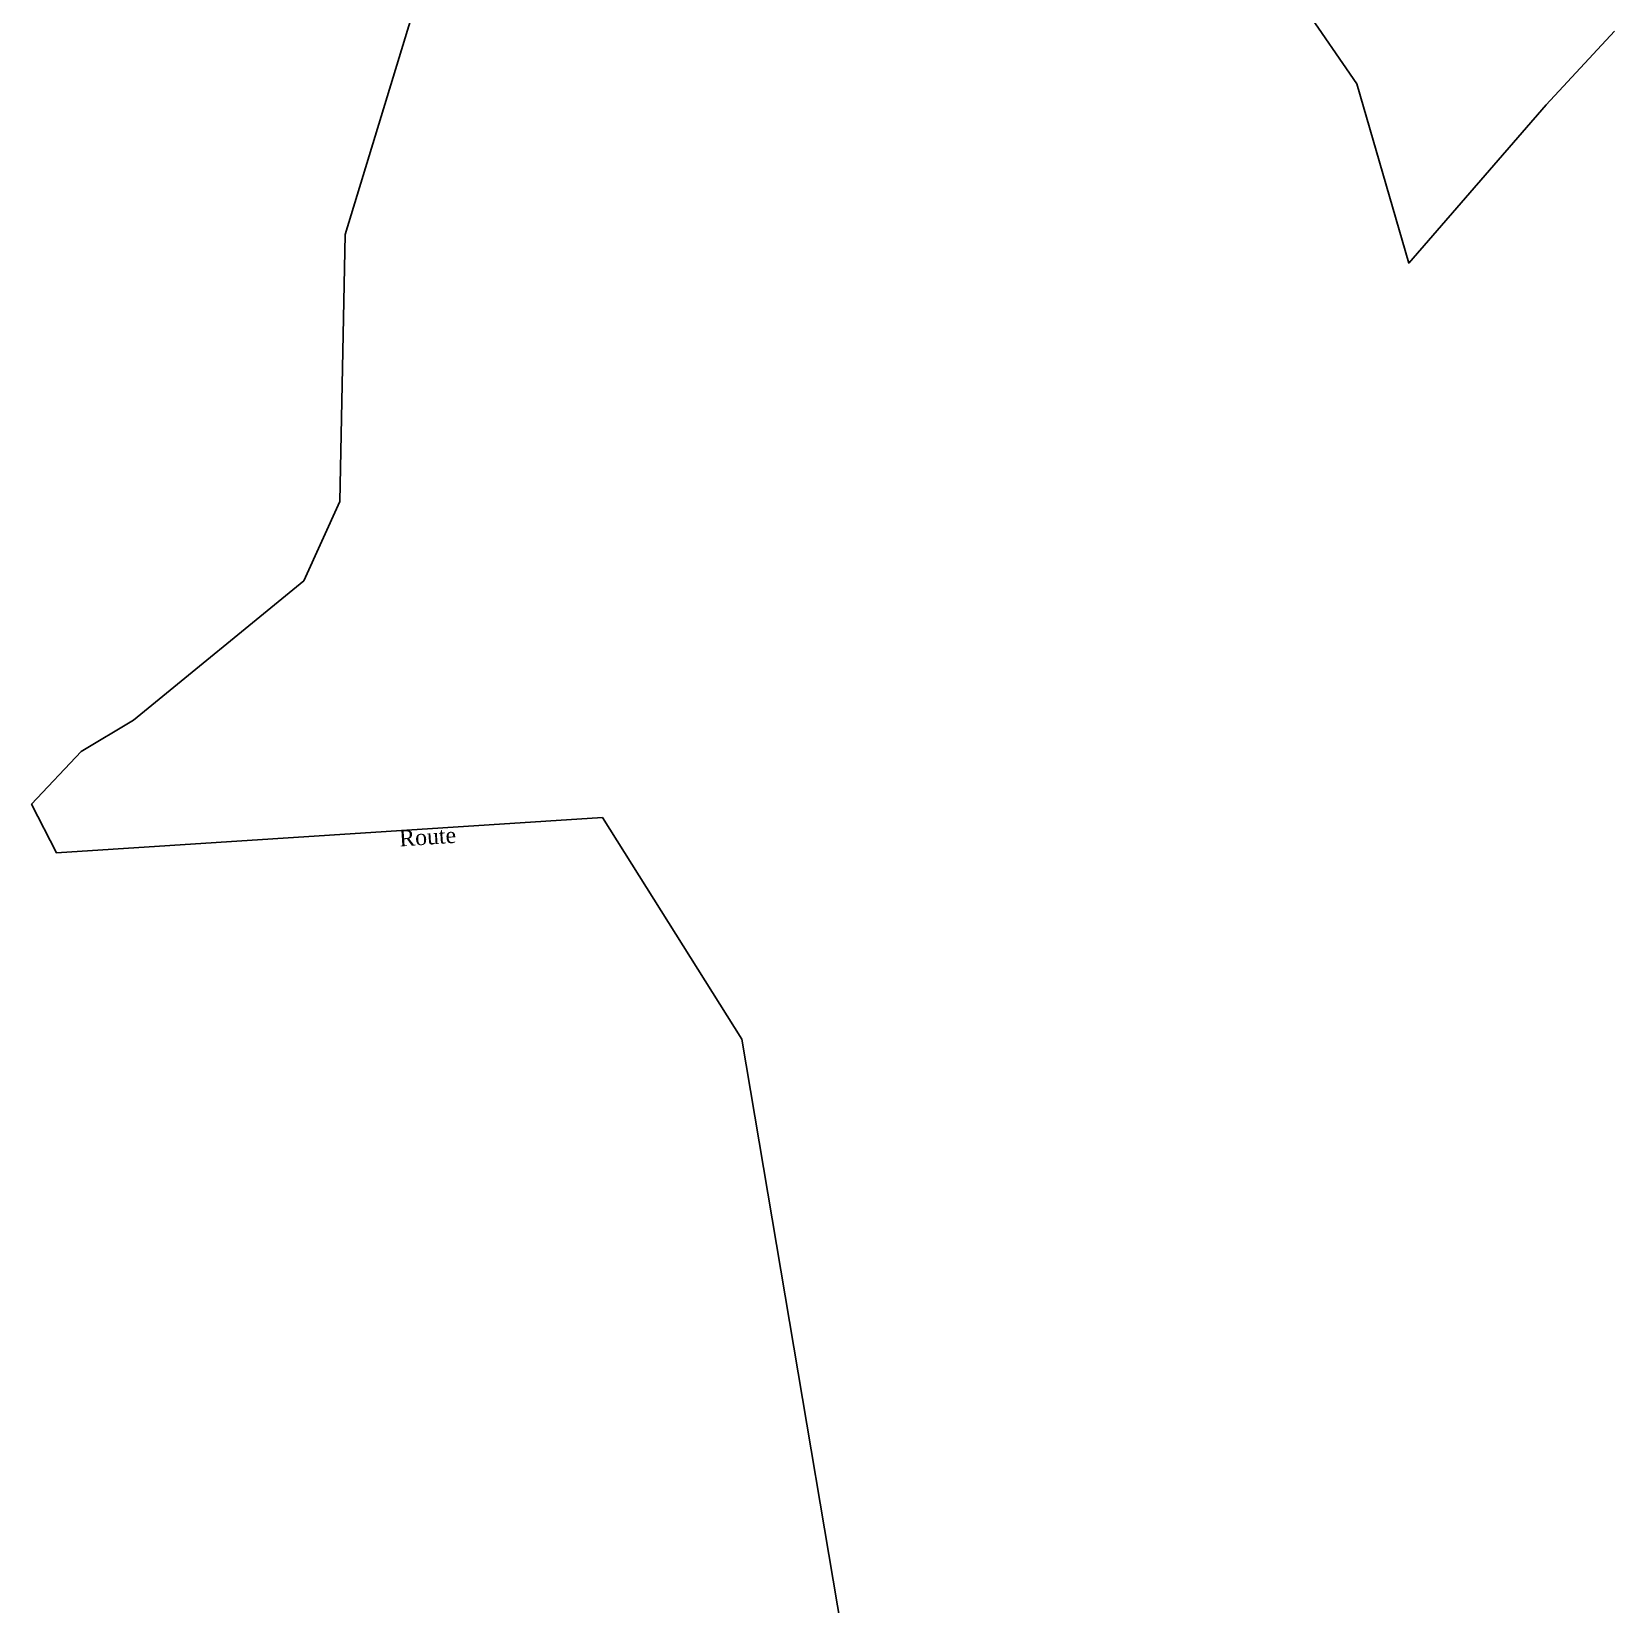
# Model space of a CAD drawing. Extents: x 1208069 to 1208800, y 6151633 to 6153055.
# Drawn here: x 1208104.1 to 1208355, y 6152343.9 to 6152593.2 of the extents above; entities that cross this region are included whole.
import ezdxf

# ---------------------------------------------------------------- set-up
doc = ezdxf.new("R2010")
doc.units = 0
doc.linetypes.add('CONTINU', pattern=[0])
for name, color, linetype in [('1LIEUDIT', 7, 'CONTINU'), ('1PARCELLE', 7, 'CONTINU'), ('1SECTION', 7, 'CONTINU'), ('1SUBDSECT', 7, 'CONTINU'), ('1ZONCOMM', 7, 'CONTINU'), ('3ZONCOMMTEX', 7, 'CONTINU')]:
    doc.layers.add(name, color=color, linetype=linetype)
doc.styles.get("Standard").update_dxf_attribs({"font": 'Times New Roman'})

msp = doc.modelspace()

# ---------------------------------------------------------------- linework, layer by layer
at = {"layer": '1LIEUDIT'}
msp.add_lwpolyline([(1208354.96, 6152593.21), (1208344.14, 6152581.55), (1208322.37, 6152556.47), (1208314.12, 6152584.87), (1208305.82, 6152596.95)], dxfattribs=at)
at = {"layer": '1PARCELLE'}
msp.add_lwpolyline([(1208354.96, 6152593.21), (1208344.14, 6152581.55), (1208322.37, 6152556.47), (1208314.12, 6152584.87), (1208305.82, 6152596.95)], dxfattribs=at)
at = {"layer": '1SECTION'}
msp.add_lwpolyline([(1208354.96, 6152593.21), (1208344.14, 6152581.55), (1208322.37, 6152556.47), (1208314.12, 6152584.87), (1208305.82, 6152596.95)], dxfattribs=at)
at = {"layer": '1SUBDSECT'}
msp.add_lwpolyline([(1208354.96, 6152593.21), (1208344.14, 6152581.55), (1208322.37, 6152556.47), (1208314.12, 6152584.87), (1208305.82, 6152596.95)], dxfattribs=at)
at = {"layer": '1ZONCOMM'}
msp.add_lwpolyline([(1208272.68, 6152631.04), (1208208.5, 6152637.02), (1208181.3, 6152628.23), (1208168.05, 6152607.79), (1208153.74, 6152561.02), (1208152.89, 6152518.7), (1208147.2, 6152506.13), (1208120.21, 6152484.03), (1208111.92, 6152479.06), (1208104.06, 6152470.73), (1208108.02, 6152463), (1208194.54, 6152468.61), (1208216.65, 6152433.51), (1208240.06, 6152294.89)], dxfattribs=at)
msp.add_lwpolyline([(1208272.68, 6152631.04), (1208208.5, 6152637.02), (1208181.3, 6152628.23), (1208168.05, 6152607.79), (1208153.74, 6152561.02), (1208152.89, 6152518.7), (1208147.2, 6152506.13), (1208120.21, 6152484.03), (1208111.92, 6152479.06), (1208104.06, 6152470.73), (1208108.02, 6152463), (1208194.54, 6152468.61), (1208216.65, 6152433.51), (1208240.06, 6152294.89)], dxfattribs=at)
msp.add_lwpolyline([(1208272.68, 6152631.04), (1208208.5, 6152637.02), (1208181.3, 6152628.23), (1208168.05, 6152607.79), (1208153.74, 6152561.02), (1208152.89, 6152518.7), (1208147.2, 6152506.13), (1208120.21, 6152484.03), (1208111.92, 6152479.06), (1208104.06, 6152470.73), (1208108.02, 6152463), (1208194.54, 6152468.61), (1208216.65, 6152433.51), (1208240.06, 6152294.89)], dxfattribs=at)
msp.add_lwpolyline([(1208272.68, 6152631.04), (1208208.5, 6152637.02), (1208181.3, 6152628.23), (1208168.05, 6152607.79), (1208153.74, 6152561.02), (1208152.89, 6152518.7), (1208147.2, 6152506.13), (1208120.21, 6152484.03), (1208111.92, 6152479.06), (1208104.06, 6152470.73), (1208108.02, 6152463), (1208194.54, 6152468.61), (1208216.65, 6152433.51), (1208240.06, 6152294.89)], dxfattribs=at)

# ---------------------------------------------------------------- texts
at = {"layer": '3ZONCOMMTEX'}
msp.add_text('Route', height=2.5, rotation=3.8, dxfattribs=at).set_placement((1208162.41, 6152464.02))
msp.add_text('Route', height=2.5, rotation=3.8, dxfattribs=at).set_placement((1208162.41, 6152464.02))
msp.add_text('Route', height=2.5, rotation=3.8, dxfattribs=at).set_placement((1208162.41, 6152464.02))
msp.add_text('Route', height=2.5, rotation=3.8, dxfattribs=at).set_placement((1208162.41, 6152464.02))

doc.saveas('drawing.dxf')
